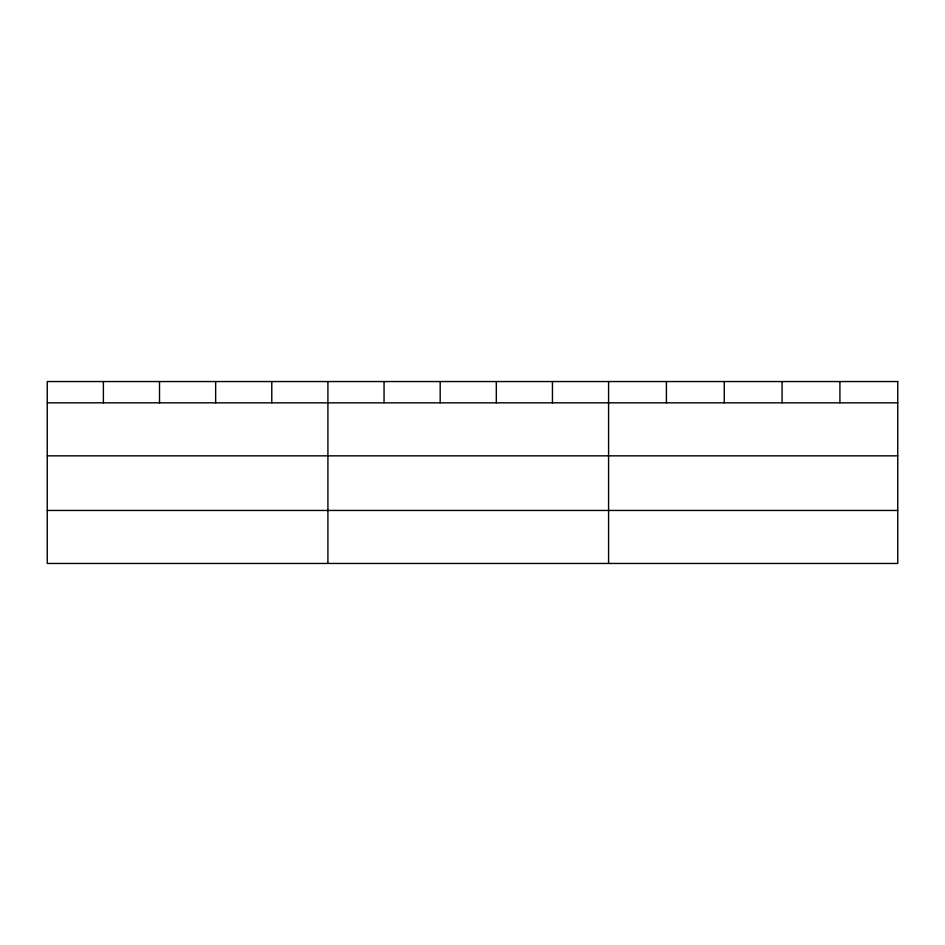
<?xml version="1.0" encoding="UTF-8"?>
<svg xmlns="http://www.w3.org/2000/svg" width="945" height="945" viewBox="0 0 945 945"><rect width="100%" height="100%" fill="white"/><g stroke="black" fill="none" stroke-linecap="round" stroke-linejoin="round"><path stroke-width="1.42" d="M47.25 402.83L897.75 402.83M47.25 455.844L897.75 455.844M47.25 510.454L897.75 510.454M839.916 381.544L839.916 402.83M782.082 381.544L782.082 402.83M724.248 381.544L724.248 402.83M666.414 381.544L666.414 402.83M608.58 381.544L608.58 563.456M552.447 381.544L552.447 402.83M496.314 381.544L496.314 402.83M440.181 381.544L440.181 402.83M384.048 381.544L384.048 402.83M327.915 381.544L327.915 563.456M271.782 381.544L271.782 402.83M215.649 381.544L215.649 402.83M159.516 381.544L159.516 402.83M103.383 381.544L103.383 402.83M897.75 381.544L47.25 381.544L47.25 563.456L897.75 563.456L897.75 381.544"/></g></svg>
